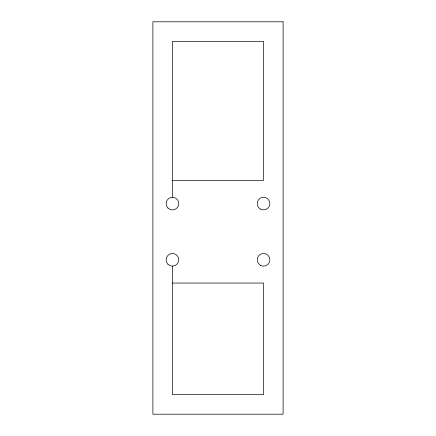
<?xml version="1.0" encoding="UTF-8"?>
<svg xmlns="http://www.w3.org/2000/svg" width="436" height="436" viewBox="0 0 436 436"><rect width="100%" height="100%" fill="white"/><g stroke="black" fill="none" stroke-linecap="round" stroke-linejoin="round"><path stroke-width="0.65" d="M172.454 180.324L263.546 180.324L263.546 41.36L172.454 41.36L172.454 197.241M172.454 283.051L263.546 283.051L263.546 394.64L172.454 394.64L172.454 266.134M283.106 21.8L152.894 21.8L152.894 414.2L283.106 414.2L283.106 21.8M167.969 264.276A6.344 6.344 0 0 0 178.58 261.437A6.344 6.344 0 0 0 170.808 253.665A6.344 6.344 0 0 0 167.969 264.276M167.969 208.07A6.344 6.344 0 0 0 178.58 205.225A6.344 6.344 0 0 0 170.808 197.459A6.344 6.344 0 0 0 167.969 208.07M260.374 209.078A6.344 6.344 0 0 0 269.889 203.585A6.344 6.344 0 0 0 260.374 198.091A6.344 6.344 0 0 0 260.374 209.078M260.374 265.284A6.344 6.344 0 0 0 269.889 259.791A6.344 6.344 0 0 0 260.374 254.302A6.344 6.344 0 0 0 260.374 265.284"/></g></svg>
